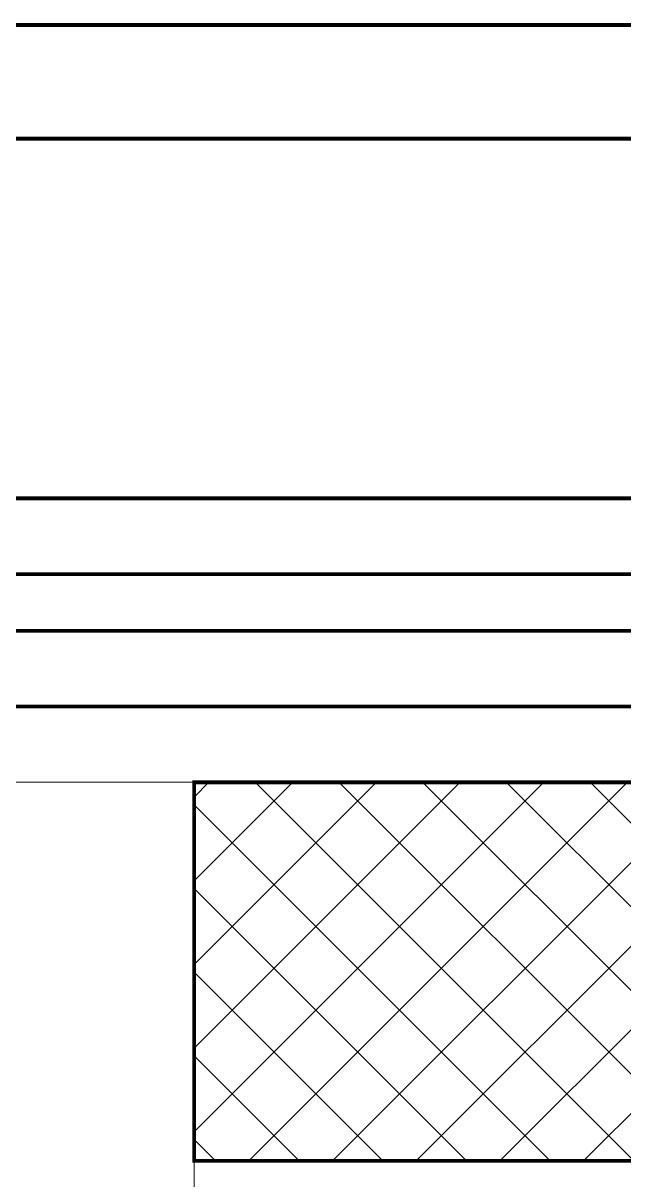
# Model space of a CAD drawing. Extents: x -1457 to 23780, y -2071 to 4205.
# Drawn here: x 9298.5 to 9330.2, y 2804 to 2865.1 of the extents above; entities that cross this region are included whole.
import ezdxf

# ---------------------------------------------------------------- set-up
doc = ezdxf.new("R2010")
doc.units = 0
doc.header["$MEASUREMENT"] = 0
doc.linetypes.add('HIDDEN', pattern=[0.375, 0.25, -0.125])
doc.layers.get('0').update_dxf_attribs({"color": 9, "lineweight": 9})
doc.layers.add('M-TEFRIS2-015', color=129, linetype='Continuous', lineweight=9)

# ---------------------------------------------------------------- blocks, each defined once
blk = doc.blocks.new('p-kolon_80x80')
blk.add_lwpolyline([(-40, -40), (40, -40), (40, 40), (-40, 40)], close=True)

msp = doc.modelspace()

# ---------------------------------------------------------------- hatches: boundary and pattern name
at = {"layer": 'M-TEFRIS2-015', "linetype": 'HIDDEN', "lineweight": 0}
h = msp.add_hatch(dxfattribs=at)
h.set_pattern_fill('ANSI37', color=256, scale=25, style=0)
h.paths.add_polyline_path([(9307.5, 2825), (9355, 2825), (9355, 2805), (9307.5, 2805)])

# ---------------------------------------------------------------- linework, layer by layer
at = {"layer": 'M-TEFRIS2-015', "linetype": 'HIDDEN', "lineweight": 0, "const_width": 0.2}
for points in [[(7067.5, 861.676), (7067.5, 861.676), (7067.5, 2865), (10767.5, 2865), (10767.493, 1989.751)], [(7073.5, 861.676), (7073.5, 2859), (10761.5, 2859), (10761.5, 1989.751)], [(9105, 2839.999), (9355, 2840)], [(9098.188, 2835.999), (9361.448, 2835.999)], [(9355, 2825), (9355, 2833), (9105, 2833), (9105, 2825)], [(9105, 2829), (9355, 2829)]]:
    msp.add_lwpolyline(points, dxfattribs=at)
msp.add_lwpolyline([(9307.5, 2825), (9355, 2825), (9355, 2805), (9307.5, 2805)], close=True, dxfattribs=at)

# ---------------------------------------------------------------- block references
at = {"layer": 'M-TEFRIS2-015', "linetype": 'HIDDEN', "lineweight": 0}
msp.add_blockref('p-kolon_80x80', (9267.5, 2785), dxfattribs=at)

doc.saveas('drawing.dxf')
